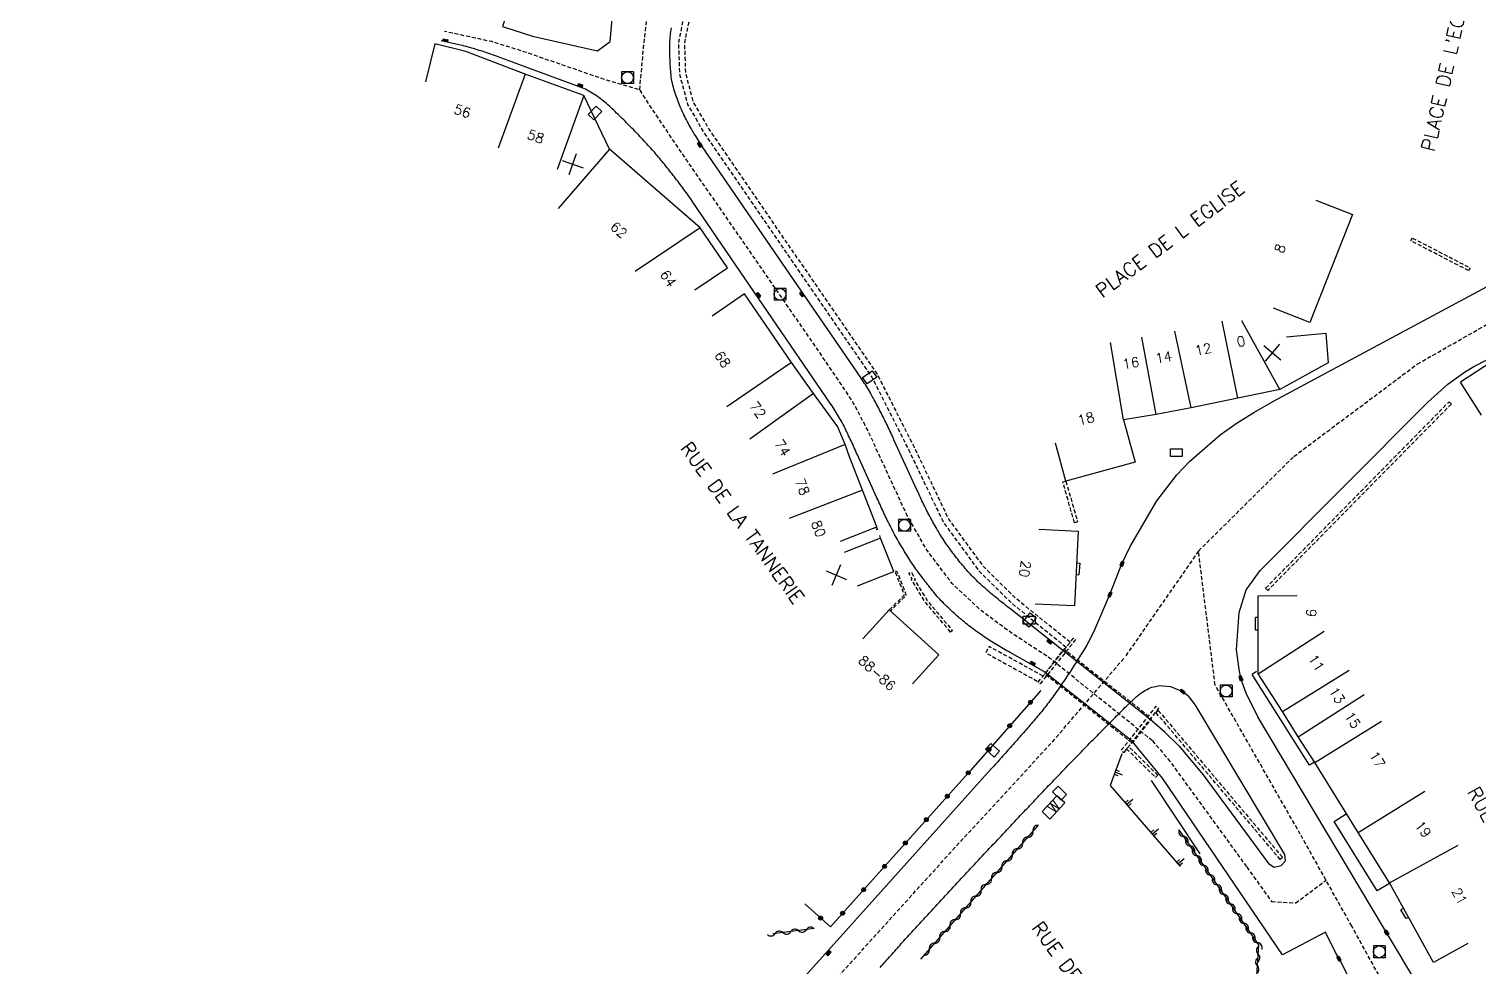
# Model space of a CAD drawing. Header units: millimetres. Extents: x 113000 to 114001, y 121999 to 123000.
# Drawn here: x 113721.6 to 113906.2, y 122570.5 to 122689.9 of the extents above; entities that cross this region are included whole.
import ezdxf
from ezdxf.enums import TextEntityAlignment as Align

# ---------------------------------------------------------------- set-up
doc = ezdxf.new("R2010")
doc.units = ezdxf.units.MM
doc.linetypes.add('DASHED', pattern=[0.75, 0.5, -0.25])
doc.layers.get('0').update_dxf_attribs({"linetype": 'CONTINUOUS'})
for name, color, linetype in [('W0001', 6, 'DASHED'), ('W0008', 7, 'CONTINUOUS'), ('W0100', 7, 'CONTINUOUS'), ('W0105', 7, 'CONTINUOUS'), ('W0112', 1, 'DASHED'), ('W0122', 7, 'DASHED'), ('W0211', 2, 'CONTINUOUS'), ('W0302', 3, 'CONTINUOUS'), ('W0310', 3, 'CONTINUOUS'), ('W0322', 7, 'CONTINUOUS'), ('W0400', 7, 'CONTINUOUS'), ('W0420', 7, 'CONTINUOUS'), ('W0984', 7, 'CONTINUOUS'), ('W0989', 7, 'CONTINUOUS'), ('W0991', 7, 'CONTINUOUS'), ('W1102', 7, 'CONTINUOUS'), ('W1471', 7, 'CONTINUOUS')]:
    doc.layers.add(name, color=color, linetype=linetype)
doc.styles.get("Standard").update_dxf_attribs({"font": 'romans.shx', "width": 0.85})

# ---------------------------------------------------------------- blocks, each defined once
blk = doc.blocks.new('t310o')
at = {"color": 0, "linetype": 'Continuous'}
for centre, start, end in [((-0.5, 0.38), 216.8699, 323.1304), ((0.5, -0.37), 36.8699, 143.1303)]:
    blk.add_arc(centre, 0.625, start, end, dxfattribs=at)
blk = doc.blocks.new('t211o')
at = {"color": 0, "linetype": 'Continuous'}
for p, q in [((-0.29, 0.5), (-0.29, 0)), ((0, 1), (0, 0)), ((0.29, 0.5), (0.29, 0))]:
    blk.add_line(p, q, dxfattribs=at)
blk = doc.blocks.new('T400')
for p, q in [((-0.15, 0.3), (0.15, 0.3)), ((-0.15, -0.25), (-0.15, 0.3)), ((-0.15, 0.15), (0.15, 0.15)), ((-0.15, 0), (0.15, 0)), ((0.15, 0.3), (0.15, -0.25)), ((-0.15, -0.15), (0.15, -0.15)), ((-0.15, -0.25), (-0.15, -0.3)), ((-0.15, -0.3), (0.15, -0.3)), ((0.15, -0.3), (0.15, -0.25))]:
    blk.add_line(p, q)
blk = doc.blocks.new('T420')
for p, q in [((0.75, 0.75), (-0.75, 0.75)), ((-0.75, 0.75), (-0.75, -0.75)), ((0.75, 0.75), (0.75, -0.75)), ((0.75, -0.75), (-0.75, -0.75))]:
    blk.add_line(p, q)
blk.add_ellipse((0, 0), major_axis=(-0.53, 0.53), ratio=1, start_param=3.926991, end_param=10.210176)
blk = doc.blocks.new('T1471')
at = {"color": 0, "linetype": 'Continuous', "flags": 128}
blk.add_lwpolyline([(-0.75, -0.5), (-0.75, 0.5), (0.75, 0.5), (0.75, -0.5), (-0.75, -0.5)], dxfattribs=at)
blk = doc.blocks.new('t991o')
at = {"color": 0, "linetype": 'Continuous'}
for p, q in [((-1, 1), (1, -1)), ((-1, -1), (1, 1))]:
    blk.add_line(p, q, dxfattribs=at)
blk = doc.blocks.new('t322o')
at = {"color": 0, "linetype": 'Continuous'}
for radius in [0.25, 0.15]:
    blk.add_circle((0, 0), radius, dxfattribs=at)

msp = doc.modelspace()

# ---------------------------------------------------------------- linework, layer by layer
at = {"layer": 'W0001', "flags": 128}
for points in [[(113799.4, 122682.18), (113799.88, 122687.51), (113800.53, 122693.19), (113801.8, 122697.95), (113802.5, 122700.55), (113806.94, 122702.16), (113810.56, 122702.92), (113814.29, 122704.02), (113818.5, 122704.98), (113823.61, 122705.89), (113829.8, 122706.83), (113836.3, 122707.67), (113843.67, 122708.52), (113850.24, 122709.21), (113859.32, 122709.99), (113864.35, 122710.32), (113868.93, 122710.63), (113873.07, 122711.18), (113877.96, 122712.78), (113907.03, 122724.6), (113914.16, 122730)], [(113864.7, 122599.24), (113851.61, 122609.78), (113846.66, 122613.03), (113842.9, 122615.82), (113839.19, 122619.29), (113836.02, 122623.47), (113833.5, 122627.85), (113828.52, 122638.64), (113826.56, 122642.39), (113824.44, 122645.59), (113820.5, 122651.35), (113804.11, 122675.07), (113800.6, 122680.3), (113799.4, 122682.18), (113795.81, 122683.2), (113793.77, 122683.88), (113784.64, 122687.03), (113780.55, 122688.31), (113774.52, 122689.62)], [(113532.13, 122370.76), (113538.41, 122373.72), (113589.91, 122398.75), (113646.8, 122426.25), (113692.38, 122448.31), (113701.03, 122452.68), (113708.96, 122456.5), (113715.18, 122460.62), (113723.17, 122466.22), (113736.64, 122477.1), (113752.21, 122491.25), (113771.98, 122511.32), (113790.3, 122531.15), (113808.49, 122551.24), (113823.67, 122568.08), (113839.62, 122585.71), (113846.73, 122593.41), (113852.05, 122599.19), (113861.18, 122609.88)]]:
    msp.add_lwpolyline(points, dxfattribs=at)
at = {"layer": 'W0001'}
for points in [[(113935.41, 122489.38), (113931.91, 122496.54), (113926.67, 122505.57), (113921.09, 122513.59), (113917, 122518.15), (113910.27, 122530.69), (113909.33, 122538.63), (113904.07, 122550.37), (113890.11, 122575.6), (113883.55, 122587.34), (113872.7, 122606.33), (113870.58, 122623.41), (113882.73, 122635.47), (113898.45, 122647.23), (113910.53, 122654.11)], [(113870.58, 122623.41), (113861.18, 122609.88)], [(113864.7, 122599.24), (113866.69, 122596.95), (113876.72, 122583.16), (113879.89, 122578.76), (113882.96, 122578.57), (113886.83, 122581.47)]]:
    msp.add_lwpolyline(points, dxfattribs=at)
at = {"layer": 'W0008', "flags": 128}
for points in [[(113866.3, 122600.35), (113864.38, 122602.01), (113852.86, 122611.06), (113846.5, 122616.13), (113846.3, 122616.28), (113846.09, 122616.44), (113845.89, 122616.59), (113845.69, 122616.75), (113845.49, 122616.91), (113845.29, 122617.07), (113845.09, 122617.23), (113844.89, 122617.39), (113844.69, 122617.56), (113844.49, 122617.72), (113844.3, 122617.89), (113844.1, 122618.05), (113843.91, 122618.21), (113843.72, 122618.38), (113843.53, 122618.54), (113843.35, 122618.71), (113843.16, 122618.87), (113842.97, 122619.04), (113842.79, 122619.21), (113842.61, 122619.38), (113842.43, 122619.55), (113842.25, 122619.73), (113842.07, 122619.9), (113841.89, 122620.08), (113841.72, 122620.26), (113841.55, 122620.45), (113841.38, 122620.63), (113841.21, 122620.82), (113841.04, 122621.01), (113840.87, 122621.19), (113840.71, 122621.39), (113840.54, 122621.58), (113840.38, 122621.77), (113840.22, 122621.96), (113840.06, 122622.16), (113839.91, 122622.36), (113839.75, 122622.56), (113839.59, 122622.76), (113839.44, 122622.96), (113839.29, 122623.16), (113839.14, 122623.36), (113838.99, 122623.56), (113838.84, 122623.77), (113838.7, 122623.98), (113838.55, 122624.18), (113838.41, 122624.39), (113838.27, 122624.6), (113838.13, 122624.81), (113837.99, 122625.02), (113837.86, 122625.23), (113837.73, 122625.45), (113837.59, 122625.66), (113837.46, 122625.88), (113837.33, 122626.09), (113837.21, 122626.31), (113837.08, 122626.52), (113836.96, 122626.74), (113836.83, 122626.96), (113836.71, 122627.18), (113836.59, 122627.4), (113836.47, 122627.62), (113836.35, 122627.84), (113836.23, 122628.06), (113836.11, 122628.28), (113836, 122628.49), (113835.89, 122628.71), (113835.78, 122628.93), (113835.67, 122629.15), (113835.56, 122629.37), (113835.46, 122629.59), (113835.35, 122629.81), (113835.25, 122630.03), (113835.15, 122630.25), (113835.05, 122630.47), (113834.95, 122630.69), (113834.85, 122630.92), (113834.76, 122631.14), (113831.78, 122637.6), (113831.68, 122637.82), (113831.58, 122638.05), (113831.47, 122638.27), (113831.37, 122638.5), (113831.26, 122638.72), (113831.16, 122638.94), (113831.05, 122639.17), (113830.94, 122639.39), (113830.84, 122639.61), (113830.73, 122639.83), (113830.62, 122640.06), (113830.51, 122640.28), (113830.4, 122640.5), (113830.29, 122640.72), (113830.18, 122640.94), (113830.06, 122641.16), (113829.95, 122641.38), (113829.84, 122641.6), (113829.72, 122641.82), (113829.61, 122642.04), (113829.5, 122642.26), (113829.38, 122642.47), (113829.26, 122642.69), (113829.14, 122642.91), (113829.02, 122643.12), (113828.9, 122643.34), (113828.78, 122643.55), (113828.66, 122643.77), (113828.53, 122643.98), (113828.4, 122644.19), (113828.27, 122644.4), (113828.14, 122644.61), (113828, 122644.82), (113827.87, 122645.03), (113827.73, 122645.24), (113827.6, 122645.45), (113827.46, 122645.65), (113827.31, 122645.86), (113827.17, 122646.06), (113820.49, 122655.84), (113808.1, 122673.86), (113807.96, 122674.06), (113807.82, 122674.27), (113807.68, 122674.47), (113807.54, 122674.68), (113807.4, 122674.89), (113807.27, 122675.1), (113807.13, 122675.31), (113807, 122675.52), (113806.87, 122675.73), (113806.74, 122675.94), (113806.61, 122676.15), (113806.48, 122676.37), (113806.35, 122676.58), (113806.22, 122676.8), (113806.09, 122677.01), (113805.96, 122677.23), (113805.84, 122677.45), (113805.71, 122677.67), (113805.59, 122677.88), (113805.47, 122678.1), (113805.35, 122678.33), (113805.24, 122678.55), (113805.13, 122678.77), (113805.02, 122679), (113804.91, 122679.22), (113804.81, 122679.45), (113804.71, 122679.67), (113804.61, 122679.9), (113804.51, 122680.12), (113804.42, 122680.35), (113804.33, 122680.58), (113804.24, 122680.81), (113804.15, 122681.05), (113804.07, 122681.28), (113803.99, 122681.51), (113803.9, 122681.76), (113803.83, 122682.01), (113803.75, 122682.26), (113803.68, 122682.51), (113803.62, 122682.77), (113803.56, 122683.02), (113803.5, 122683.28), (113803.45, 122683.54), (113803.41, 122683.8), (113803.38, 122684.06), (113803.36, 122684.32), (113803.34, 122684.58), (113803.32, 122684.84), (113803.3, 122685.1), (113803.29, 122685.36), (113803.28, 122685.62), (113803.27, 122685.87), (113803.26, 122686.12), (113803.24, 122686.37), (113803.23, 122686.62), (113803.22, 122686.86), (113803.22, 122687.11), (113803.21, 122687.36), (113803.21, 122687.61), (113803.21, 122687.86), (113803.22, 122688.11), (113803.24, 122688.35), (113803.26, 122688.6), (113803.28, 122688.85), (113803.3, 122689.09), (113803.33, 122689.33), (113803.36, 122689.57), (113803.39, 122689.81), (113803.43, 122690.05)], [(113863.04, 122598.08), (113862.19, 122599.16), (113850.88, 122608.08), (113846.6, 122610.48), (113846.38, 122610.6), (113846.16, 122610.71), (113845.95, 122610.83), (113845.73, 122610.96), (113845.51, 122611.08), (113845.3, 122611.2), (113845.08, 122611.33), (113844.87, 122611.46), (113844.66, 122611.59), (113844.46, 122611.71), (113844.26, 122611.84), (113844.06, 122611.97), (113843.86, 122612.1), (113843.66, 122612.23), (113843.47, 122612.36), (113843.27, 122612.5), (113843.07, 122612.63), (113842.88, 122612.76), (113842.69, 122612.89), (113842.49, 122613.02), (113842.3, 122613.15), (113842.12, 122613.29), (113841.92, 122613.44), (113841.73, 122613.59), (113841.53, 122613.74), (113841.34, 122613.89), (113841.14, 122614.05), (113840.95, 122614.2), (113840.76, 122614.36), (113840.57, 122614.52), (113840.38, 122614.68), (113840.19, 122614.83), (113840, 122615), (113839.81, 122615.16), (113839.63, 122615.32), (113839.44, 122615.49), (113839.26, 122615.65), (113839.07, 122615.82), (113838.89, 122615.99), (113838.71, 122616.16), (113838.52, 122616.34), (113838.34, 122616.52), (113838.16, 122616.7), (113837.99, 122616.89), (113837.81, 122617.07), (113837.64, 122617.26), (113837.47, 122617.45), (113837.3, 122617.64), (113837.13, 122617.83), (113836.97, 122618.02), (113836.81, 122618.2), (113836.66, 122618.39), (113836.51, 122618.58), (113836.35, 122618.77), (113836.21, 122618.96), (113836.06, 122619.16), (113835.91, 122619.35), (113835.76, 122619.54), (113835.61, 122619.74), (113835.47, 122619.93), (113835.32, 122620.12), (113835.17, 122620.32), (113835.02, 122620.52), (113834.88, 122620.72), (113834.73, 122620.92), (113834.58, 122621.12), (113834.44, 122621.32), (113834.3, 122621.52), (113834.16, 122621.73), (113834.02, 122621.93), (113833.89, 122622.14), (113833.75, 122622.34), (113833.62, 122622.55), (113833.49, 122622.75), (113833.36, 122622.96), (113833.23, 122623.17), (113833.1, 122623.38), (113832.98, 122623.59), (113832.85, 122623.8), (113832.73, 122624.01), (113832.6, 122624.22), (113832.48, 122624.43), (113832.36, 122624.64), (113832.23, 122624.86), (113832.11, 122625.09), (113831.99, 122625.31), (113831.86, 122625.53), (113831.74, 122625.76), (113831.63, 122625.98), (113831.51, 122626.21), (113831.39, 122626.44), (113831.28, 122626.66), (113831.16, 122626.89), (113831.05, 122627.12), (113830.93, 122627.35), (113830.82, 122627.58), (113830.72, 122627.79), (113830.61, 122628.01), (113830.51, 122628.22), (113830.41, 122628.44), (113830.31, 122628.66), (113830.2, 122628.88), (113830.11, 122629.1), (113830.01, 122629.32), (113829.91, 122629.54), (113829.81, 122629.76), (113829.72, 122629.98), (113829.62, 122630.2), (113827.13, 122635.67), (113827.03, 122635.89), (113826.93, 122636.11), (113826.83, 122636.34), (113826.73, 122636.56), (113826.63, 122636.78), (113826.53, 122637.01), (113826.43, 122637.23), (113826.32, 122637.45), (113826.22, 122637.67), (113826.11, 122637.89), (113826.01, 122638.11), (113825.9, 122638.35), (113825.78, 122638.59), (113825.67, 122638.83), (113825.55, 122639.07), (113825.44, 122639.3), (113825.32, 122639.54), (113825.19, 122639.77), (113825.07, 122639.99), (113824.94, 122640.21), (113824.82, 122640.42), (113824.69, 122640.64), (113824.56, 122640.85), (113824.43, 122641.07), (113824.3, 122641.28), (113824.17, 122641.49), (113824.03, 122641.7), (113823.89, 122641.91), (113823.75, 122642.11), (113812.84, 122658.1), (113806.18, 122667.85), (113806.04, 122668.06), (113805.9, 122668.27), (113805.76, 122668.47), (113805.61, 122668.67), (113805.47, 122668.88), (113805.32, 122669.08), (113805.18, 122669.28), (113805.03, 122669.48), (113804.88, 122669.68), (113804.73, 122669.88), (113804.58, 122670.08), (113804.43, 122670.28), (113804.28, 122670.48), (113804.13, 122670.68), (113803.97, 122670.87), (113803.82, 122671.07), (113803.67, 122671.27), (113803.51, 122671.46), (113803.36, 122671.66), (113803.2, 122671.86), (113803.05, 122672.05), (113802.89, 122672.25), (113802.74, 122672.44), (113802.58, 122672.64), (113802.42, 122672.83), (113802.26, 122673.02), (113802.1, 122673.21), (113801.94, 122673.41), (113801.78, 122673.6), (113801.62, 122673.79), (113801.46, 122673.98), (113801.3, 122674.17), (113801.13, 122674.35), (113800.97, 122674.54), (113800.8, 122674.73), (113800.64, 122674.92), (113800.47, 122675.1), (113800.3, 122675.29), (113800.13, 122675.47), (113799.96, 122675.65), (113799.8, 122675.84), (113799.62, 122676.02), (113799.45, 122676.2), (113799.28, 122676.38), (113799.11, 122676.56), (113798.94, 122676.74), (113798.76, 122676.92), (113798.59, 122677.1), (113798.41, 122677.28), (113798.24, 122677.45), (113798.06, 122677.63), (113797.88, 122677.81), (113797.71, 122677.98), (113797.53, 122678.16), (113797.35, 122678.34), (113797.17, 122678.51), (113796.99, 122678.69), (113796.81, 122678.87), (113796.63, 122679.05), (113796.45, 122679.22), (113796.27, 122679.4), (113796.09, 122679.57), (113795.9, 122679.74), (113795.72, 122679.92), (113795.53, 122680.09), (113795.35, 122680.25), (113795.16, 122680.42), (113794.96, 122680.58), (113794.77, 122680.74), (113794.57, 122680.9), (113794.37, 122681.05), (113794.17, 122681.2), (113793.97, 122681.35), (113793.77, 122681.49), (113793.56, 122681.62), (113793.35, 122681.75), (113793.14, 122681.88), (113792.93, 122682.01), (113792.71, 122682.13), (113792.49, 122682.24), (113792.27, 122682.36), (113783.19, 122685.7), (113782.96, 122685.78), (113782.73, 122685.87), (113782.5, 122685.96), (113782.28, 122686.04), (113782.05, 122686.13), (113781.82, 122686.21), (113781.59, 122686.29), (113781.36, 122686.38), (113781.13, 122686.46), (113780.89, 122686.54), (113780.65, 122686.63), (113780.41, 122686.71), (113780.16, 122686.8), (113779.92, 122686.88), (113779.68, 122686.96), (113779.43, 122687.05), (113779.19, 122687.13), (113778.94, 122687.2), (113778.7, 122687.28), (113778.46, 122687.35), (113778.23, 122687.42), (113777.99, 122687.49), (113777.76, 122687.55), (113777.52, 122687.62), (113777.28, 122687.68), (113777.04, 122687.74), (113776.81, 122687.8), (113776.57, 122687.86), (113776.33, 122687.92), (113774.1, 122688.42)], [(113857.36, 122613.43), (113856.57, 122611.86), (113856.46, 122611.64), (113856.34, 122611.43), (113856.21, 122611.22), (113856.08, 122611.01), (113855.96, 122610.79), (113855.83, 122610.58), (113855.69, 122610.36), (113855.56, 122610.15), (113855.43, 122609.93), (113855.29, 122609.72), (113855.16, 122609.5), (113855.02, 122609.29), (113854.89, 122609.08), (113854.75, 122608.86), (113854.61, 122608.65), (113854.47, 122608.44), (113854.34, 122608.23), (113854.21, 122608.03), (113854.07, 122607.82), (113853.94, 122607.62), (113853.81, 122607.41), (113853.67, 122607.21), (113853.54, 122607), (113853.4, 122606.8), (113853.26, 122606.6), (113853.13, 122606.39), (113852.99, 122606.19), (113852.85, 122605.99), (113852.71, 122605.79), (113852.56, 122605.58), (113852.41, 122605.37), (113852.27, 122605.16), (113852.12, 122604.96), (113851.97, 122604.75), (113851.82, 122604.54), (113851.66, 122604.34), (113851.51, 122604.13), (113851.36, 122603.93), (113851.2, 122603.73), (113851.04, 122603.53), (113850.88, 122603.33), (113850.73, 122603.13), (113850.57, 122602.94), (113850.41, 122602.74), (113850.25, 122602.55), (113850.09, 122602.36), (113849.93, 122602.17), (113849.77, 122601.97), (113849.6, 122601.78), (113849.44, 122601.59), (113849.28, 122601.4), (113849.11, 122601.21), (113848.95, 122601.03), (113848.78, 122600.84), (113848.62, 122600.65), (113848.45, 122600.46), (113848.29, 122600.27), (113848.12, 122600.08), (113847.95, 122599.9), (113847.79, 122599.71), (113847.62, 122599.52), (113847.46, 122599.33), (113847.29, 122599.15), (113847.13, 122598.96), (113846.96, 122598.77), (113846.8, 122598.59), (113846.64, 122598.4), (113846.48, 122598.22), (113846.31, 122598.04), (113846.15, 122597.85), (113845.99, 122597.67), (113845.82, 122597.48), (113845.66, 122597.3), (113845.49, 122597.12), (113845.33, 122596.94), (113845.17, 122596.75), (113845, 122596.57), (113844.84, 122596.39), (113844.67, 122596.21), (113844.51, 122596.02), (113844.34, 122595.84), (113844.17, 122595.66), (113824.15, 122573.37), (113797.9, 122544.16)], [(113830.01, 122570.37), (113830.18, 122570.56), (113830.35, 122570.75), (113830.52, 122570.94), (113830.69, 122571.13), (113830.86, 122571.32), (113831.03, 122571.51), (113831.2, 122571.7), (113831.37, 122571.89), (113831.54, 122572.07), (113831.71, 122572.26), (113831.88, 122572.45), (113832.05, 122572.64), (113832.22, 122572.83), (113832.39, 122573.02), (113832.56, 122573.2), (113832.72, 122573.39), (113832.89, 122573.57), (113833.06, 122573.76), (113833.23, 122573.94), (113833.4, 122574.13), (113833.56, 122574.31), (113833.73, 122574.5), (113833.9, 122574.68), (113834.07, 122574.87), (113834.24, 122575.05), (113834.4, 122575.23), (113834.57, 122575.42), (113834.74, 122575.6), (113834.91, 122575.79), (113835.08, 122575.97), (113835.25, 122576.16), (113835.41, 122576.34), (113835.58, 122576.53), (113835.75, 122576.71), (113835.92, 122576.89), (113836.09, 122577.08), (113836.26, 122577.26), (113836.43, 122577.45), (113836.6, 122577.63), (113836.77, 122577.81), (113836.93, 122578), (113837.1, 122578.18), (113837.27, 122578.37), (113837.44, 122578.55), (113837.61, 122578.73), (113837.78, 122578.92), (113837.95, 122579.1), (113838.12, 122579.28), (113838.29, 122579.47), (113838.46, 122579.65), (113838.63, 122579.83), (113838.8, 122580.02), (113838.97, 122580.2), (113839.14, 122580.38), (113839.31, 122580.57), (113839.48, 122580.75), (113839.65, 122580.93), (113839.82, 122581.12), (113840, 122581.3), (113840.17, 122581.48), (113840.34, 122581.67), (113840.51, 122581.85), (113840.68, 122582.03), (113840.85, 122582.22), (113841.02, 122582.4), (113841.19, 122582.58), (113841.36, 122582.76), (113841.53, 122582.95), (113841.7, 122583.13), (113841.88, 122583.31), (113842.05, 122583.49), (113842.22, 122583.68), (113842.39, 122583.86), (113842.56, 122584.04), (113842.73, 122584.22), (113842.9, 122584.41), (113843.07, 122584.59), (113843.24, 122584.77), (113843.42, 122584.95), (113843.59, 122585.14), (113843.76, 122585.32), (113843.93, 122585.5), (113844.1, 122585.68), (113844.27, 122585.87), (113844.44, 122586.05), (113844.62, 122586.23), (113844.79, 122586.41), (113844.96, 122586.6), (113845.13, 122586.78), (113845.3, 122586.96), (113845.47, 122587.14), (113845.65, 122587.33), (113845.82, 122587.51), (113845.99, 122587.69), (113846.16, 122587.87), (113846.33, 122588.06), (113846.5, 122588.24), (113846.67, 122588.42), (113846.85, 122588.6), (113847.02, 122588.79), (113847.19, 122588.97), (113847.36, 122589.15), (113847.53, 122589.33), (113847.7, 122589.52), (113847.88, 122589.7), (113848.05, 122589.88), (113848.22, 122590.06), (113848.39, 122590.24), (113848.56, 122590.43), (113848.74, 122590.61), (113848.91, 122590.79), (113849.08, 122590.97), (113849.25, 122591.16), (113849.42, 122591.34), (113849.6, 122591.52), (113849.77, 122591.7), (113849.94, 122591.88), (113850.11, 122592.06), (113850.29, 122592.25), (113850.46, 122592.43), (113850.63, 122592.61), (113850.8, 122592.79), (113850.98, 122592.97), (113851.15, 122593.15), (113851.32, 122593.34), (113851.49, 122593.52), (113851.67, 122593.7), (113851.84, 122593.88), (113852.01, 122594.06), (113852.19, 122594.24), (113852.36, 122594.42), (113852.53, 122594.6), (113852.7, 122594.78), (113852.88, 122594.96), (113853.05, 122595.13), (113853.22, 122595.31), (113853.39, 122595.49), (113853.56, 122595.67), (113853.73, 122595.85), (113853.91, 122596.03), (113854.08, 122596.2), (113854.25, 122596.38), (113854.42, 122596.56), (113854.59, 122596.74), (113854.77, 122596.92), (113854.94, 122597.09), (113855.11, 122597.27), (113855.28, 122597.45), (113855.46, 122597.63), (113855.63, 122597.8), (113855.8, 122597.98), (113855.97, 122598.16), (113856.15, 122598.34), (113856.32, 122598.51), (113856.49, 122598.69), (113856.67, 122598.87), (113856.84, 122599.04), (113857.01, 122599.22), (113857.19, 122599.4), (113857.36, 122599.58), (113857.53, 122599.75), (113857.71, 122599.93), (113857.88, 122600.11), (113858.05, 122600.28), (113858.23, 122600.46), (113858.4, 122600.63), (113858.58, 122600.81), (113858.75, 122600.99), (113858.92, 122601.16), (113859.1, 122601.34), (113859.27, 122601.51), (113859.45, 122601.69), (113859.62, 122601.87), (113859.8, 122602.04), (113859.97, 122602.22), (113860.15, 122602.4), (113860.33, 122602.58), (113860.5, 122602.75), (113860.68, 122602.93), (113860.86, 122603.11), (113861.03, 122603.28), (113861.21, 122603.46), (113861.39, 122603.63), (113861.57, 122603.81), (113861.75, 122603.98), (113861.93, 122604.16), (113862.11, 122604.33), (113862.29, 122604.5), (113862.48, 122604.68), (113862.66, 122604.85), (113862.85, 122605.02), (113863.05, 122605.18), (113863.24, 122605.32), (113863.43, 122605.45), (113863.63, 122605.57), (113863.83, 122605.68), (113864.02, 122605.79), (113864.22, 122605.88), (113864.42, 122605.97), (113864.63, 122606.05), (113864.9, 122606.13), (113865.49, 122606.22)]]:
    msp.add_lwpolyline(points, dxfattribs=at)
at = {"layer": 'W0008'}
for points in [[(113857.36, 122613.43), (113859.3, 122617.86), (113860.83, 122621.78), (113861.86, 122624), (113865.28, 122629.79), (113867.8, 122633.13), (113869.45, 122634.84), (113873.35, 122638.23), (113875.5, 122639.75), (113877.62, 122641.07), (113880.12, 122642.5), (113908.54, 122657.76)], [(113910.61, 122547.91), (113894.55, 122574.79), (113894.15, 122575.43), (113878.14, 122602.27), (113876.67, 122605.32), (113875.97, 122607.18), (113875.74, 122608.34), (113875.43, 122610.82), (113875.74, 122615.6), (113876.65, 122618.45), (113876.89, 122618.82), (113878.44, 122620.93), (113899.79, 122642.36), (113902.34, 122644.68), (113904.45, 122646.18), (113905.65, 122646.91), (113912.52, 122650.46)], [(113866.3, 122600.35), (113868.12, 122598.53), (113871.17, 122594.9), (113879.5, 122583.58), (113880.22, 122583.13), (113881.13, 122583.33), (113881.65, 122583.96), (113881.59, 122584.76), (113870.21, 122603.79), (113869.4, 122604.85), (113868.57, 122605.49), (113867.06, 122606.11), (113865.49, 122606.22)], [(113872.28, 122477.73), (113874.83, 122478.03), (113876.73, 122478.8), (113877.97, 122479.99), (113879.18, 122481.86), (113879.88, 122483.16), (113889.13, 122499.06), (113893.26, 122505.66), (113894.52, 122507.72), (113901.57, 122518.81), (113902.37, 122520.32), (113904.07, 122524.75), (113904.81, 122528.1), (113905.09, 122532.04), (113904.91, 122535.26), (113904.51, 122537.46), (113903.21, 122541.79), (113902.18, 122544.44), (113888.48, 122571.48), (113888.09, 122572.18), (113886.76, 122574.84), (113881.29, 122571.98), (113865.98, 122594.49), (113863.04, 122598.08)]]:
    msp.add_lwpolyline(points, dxfattribs=at)
at = {"layer": 'W0100'}
for p, q in [((113885.53, 122668.11), (113890.18, 122666.28)), ((113908.14, 122647.65), (113903.94, 122644.94)), ((113906.65, 122640.74), (113903.94, 122644.94))]:
    msp.add_line(p, q, dxfattribs=at)
at = {"layer": 'W0100', "flags": 128}
for points in [[(113783.46, 122694.99), (113781.93, 122690.23), (113785.73, 122689.01), (113794.01, 122687.15), (113795.64, 122688.34), (113796.43, 122697.46), (113796.57, 122700.43), (113796.2, 122704.2), (113793.93, 122709.6), (113791.63, 122714.85), (113787.05, 122712.85)], [(113806.42, 122656.68), (113810.57, 122659.48), (113807.11, 122664.61), (113795.54, 122674.63), (113792.27, 122681.44), (113784.79, 122684.16), (113777.23, 122687.05), (113773.3, 122688.03), (113772.09, 122683.18)], [(113824.96, 122624.65), (113829.61, 122626.48), (113827.76, 122631.17), (113826.12, 122635.42), (113825.56, 122636.97), (113824.68, 122639.12), (113824.63, 122639.22), (113821.55, 122643.49), (113818.73, 122647.43), (113812.73, 122656.17), (113808.61, 122653.34)], [(113827.14, 122618.96), (113831.78, 122620.82), (113830.08, 122625.07), (113825.44, 122623.21)], [(113827.82, 122612.22), (113831.18, 122615.91), (113837.49, 122610.18), (113834.13, 122606.48)]]:
    msp.add_lwpolyline(points, dxfattribs=at)
at = {"layer": 'W0100'}
for points in [[(113890.18, 122666.28), (113884.77, 122652.51), (113880.12, 122654.34)], [(113881.81, 122650.72), (113886.79, 122651.15), (113887.12, 122647.41), (113880.96, 122644), (113875.59, 122642.9), (113869.64, 122641.64), (113865.2, 122640.82), (113861.03, 122640.12), (113862.5, 122634.72), (113853.68, 122632.32), (113852.37, 122637.15)], [(113850.25, 122626.2), (113855.24, 122625.96), (113854.78, 122616.41), (113849.79, 122616.65)], [(113904.89, 122573.41), (113900.51, 122570.99), (113894.92, 122581.12), (113890.91, 122587.54), (113885.39, 122596.45), (113883.27, 122599.74), (113881.28, 122602.98), (113878.18, 122607.76), (113878.16, 122617.72), (113883.16, 122617.73)]]:
    msp.add_lwpolyline(points, dxfattribs=at)
at = {"layer": 'W0100', "flags": 128}
msp.add_lwpolyline([(113850.67, 122590.22), (113851.64, 122589.27), (113853.54, 122591.32), (113852.55, 122592.24)], close=True, dxfattribs=at)
at = {"layer": 'W0105'}
for p, q in [((113855.05, 122621.9), (113855.48, 122621.88)), ((113855.48, 122621.88), (113855.35, 122620.4)), ((113854.98, 122620.42), (113855.35, 122620.4)), ((113877.83, 122613.35), (113877.84, 122614.95)), ((113878.17, 122614.95), (113877.84, 122614.95)), ((113878.17, 122613.35), (113877.83, 122613.35)), ((113877.99, 122608.05), (113877.42, 122607.68)), ((113884.74, 122596.13), (113877.42, 122607.68)), ((113885.35, 122596.51), (113884.74, 122596.13)), ((113896.71, 122577.88), (113896.37, 122577.69)), ((113897.05, 122576.58), (113896.37, 122577.69)), ((113897.34, 122576.74), (113897.05, 122576.58))]:
    msp.add_line(p, q, dxfattribs=at)
msp.add_lwpolyline([(113894.91, 122581.06), (113893.36, 122580.12), (113887.87, 122588.97), (113889.4, 122589.91)], dxfattribs=at)
at = {"layer": 'W0112'}
for p, q in [((113897.65, 122662.93), (113897.84, 122663.29)), ((113904.99, 122659.14), (113897.65, 122662.93)), ((113879.13, 122618.68), (113902.5, 122642.42)), ((113902.5, 122642.42), (113902.79, 122642.14)), ((113853.67, 122632.33), (113855.18, 122627.13)), ((113855.18, 122627.13), (113854.79, 122627.02)), ((113865.16, 122602.84), (113865.46, 122603.1)), ((113881, 122584.11), (113865.16, 122602.84)), ((113861.69, 122598.51), (113861.41, 122598.23)), ((113865.4, 122594.84), (113861.69, 122598.51))]:
    msp.add_line(p, q, dxfattribs=at)
at = {"layer": 'W0112', "flags": 128}
for points in [[(113854.23, 122611.79), (113847.38, 122617.31), (113843.22, 122621.4), (113838.76, 122627.49), (113834.39, 122636.62), (113829.66, 122645.97), (113827.48, 122649.15), (113818.31, 122662.46), (113808.25, 122677.14), (113806.24, 122680.6), (113805.26, 122684.29), (113805.13, 122688.11), (113805.63, 122690.67), (113805.64, 122690.72), (113806.57, 122692.97), (113807.85, 122694.92), (113809.61, 122696.73), (113811.97, 122697.97), (113815.17, 122698.84), (113822.16, 122700.07), (113822.36, 122699.07), (113823.15, 122699.23), (113822.79, 122700.99), (113815, 122699.62), (113811.68, 122698.71), (113809.12, 122697.38), (113807.23, 122695.43), (113805.86, 122693.34), (113804.85, 122690.91), (113804.84, 122690.78), (113804.33, 122688.18), (113804.46, 122684.17), (113805.5, 122680.3), (113807.57, 122676.71), (113817.65, 122662), (113826.82, 122648.69), (113828.97, 122645.56), (113833.67, 122636.26), (113838.07, 122627.08), (113842.61, 122620.87), (113846.85, 122616.71), (113853.73, 122611.16)], [(113839, 122613.08), (113837.03, 122615.4), (113835.77, 122616.92), (113835.04, 122618.09), (113833.99, 122619.83), (113834.09, 122619.91), (113833.69, 122620.58), (113833.96, 122620.74), (113834.5, 122619.84), (113834.4, 122619.76), (113835.3, 122618.26), (113836.03, 122617.11), (113837.27, 122615.6), (113839.24, 122613.28)], [(113850.16, 122606.7), (113854.66, 122612.32), (113854.92, 122612.12), (113850.42, 122606.5)], [(113861.09, 122597.73), (113865.51, 122603.36), (113865.15, 122603.64), (113860.73, 122598.01)]]:
    msp.add_lwpolyline(points, close=True, dxfattribs=at)
at = {"layer": 'W0112'}
for points in [[(113897.84, 122663.29), (113905.17, 122659.5), (113904.99, 122659.14)], [(113902.79, 122642.14), (113879.41, 122618.4), (113879.13, 122618.68)], [(113854.79, 122627.02), (113853.29, 122632.22), (113853.67, 122632.33)], [(113865.46, 122603.1), (113881.3, 122584.36), (113881, 122584.11)], [(113861.41, 122598.23), (113865.12, 122594.55), (113865.4, 122594.84)]]:
    msp.add_lwpolyline(points, dxfattribs=at)
at = {"layer": 'W0112', "flags": 128}
for points in [[(113829.57, 122626.47), (113829.68, 122626.14), (113829.5, 122626.08), (113829.39, 122626.4)], [(113830.08, 122625.07), (113829.97, 122625.38)], [(113831.19, 122615.92), (113833.09, 122617.8), (113833.07, 122617.93), (113832.96, 122618.21), (113831.93, 122620.84), (113832.12, 122620.91), (113833.15, 122618.28), (113833.27, 122617.98), (113833.3, 122617.72), (113831.33, 122615.78)], [(113850.78, 122607.47), (113843.91, 122611.25), (113843.47, 122610.45), (113850.2, 122606.75)]]:
    msp.add_lwpolyline(points, dxfattribs=at)
at = {"layer": 'W0122', "flags": 128}
msp.add_lwpolyline([(113862.13, 122598.95), (113850.99, 122607.75), (113853.46, 122610.91), (113864.6, 122602.09)], close=True, dxfattribs=at)
at = {"layer": 'W0211'}
msp.add_line((113870.81, 122584.84), (113864.6, 122594.16), dxfattribs=at)
msp.add_lwpolyline([(113860.83, 122597.57), (113859.34, 122593.54), (113868.25, 122583.24)], dxfattribs=at)
at = {"layer": 'W0302'}
for p, q in [((113864.54, 122602.13), (113864.54, 122602.13)), ((113865.16, 122602.84), (113865.16, 122602.84)), ((113861.69, 122598.51), (113861.69, 122598.51)), ((113862.04, 122599), (113862.04, 122599))]:
    msp.add_line(p, q, dxfattribs=at)
at = {"layer": 'W0310', "flags": 128}
for points in [[(113850.15, 122588.47), (113835.18, 122571.42)], [(113821.61, 122575.3), (113816.35, 122574.65)]]:
    msp.add_lwpolyline(points, dxfattribs=at)
at = {"layer": 'W0310'}
msp.add_lwpolyline([(113868.08, 122587.88), (113878.24, 122573.25), (113877.97, 122569.27)], dxfattribs=at)
at = {"layer": 'W0322', "flags": 128}
msp.add_lwpolyline([(113850.5, 122605.65), (113841.52, 122595.45), (113823.69, 122575.53), (113820.43, 122578.46)], dxfattribs=at)
at = {"layer": 'W1102'}
for p, q in [((113869.64, 122641.64), (113867.57, 122651.43)), ((113875.59, 122642.9), (113873.58, 122652.69)), ((113880.96, 122644), (113876.11, 122652.75)), ((113861.03, 122640.12), (113859.38, 122649.98)), ((113865.2, 122640.82), (113863.37, 122650.65)), ((113878.18, 122607.76), (113886.57, 122613.2)), ((113881.28, 122602.98), (113889.79, 122608.23)), ((113883.27, 122599.74), (113891.69, 122605.15)), ((113885.39, 122596.45), (113893.88, 122601.72)), ((113890.91, 122587.54), (113899.4, 122592.83)), ((113894.92, 122581.12), (113903.67, 122585.95))]:
    msp.add_line(p, q, dxfattribs=at)
at = {"layer": 'W1102', "flags": 128}
for points in [[(113784.79, 122684.16), (113781.38, 122674.75)], [(113792.27, 122681.44), (113788.86, 122672.04)], [(113795.54, 122674.63), (113788.99, 122667.07)], [(113807.11, 122664.61), (113798.82, 122659.01)], [(113818.73, 122647.43), (113810.49, 122641.77)], [(113821.55, 122643.49), (113813.41, 122637.68)], [(113825.56, 122636.97), (113816.3, 122633.19)], [(113827.76, 122631.17), (113818.43, 122627.57)]]:
    msp.add_lwpolyline(points, dxfattribs=at)

# ---------------------------------------------------------------- block references
at = {"layer": 'W0211'}
for p, rotation in [((113859.96, 122595.22), 249.6518343149652), ((113861.44, 122591.12), 310.8568270456505), ((113864.71, 122587.33), 310.8568270456505), ((113867.98, 122583.55), 310.8568270456505)]:
    msp.add_blockref('t211o', p, dxfattribs=dict(at, rotation=rotation))
at = {"layer": 'W0310'}
for p, rotation in [((113849.49, 122587.72), 228.694861897575), ((113848.17, 122586.21), 228.694861897575), ((113868.65, 122587.05), 304.806405562877), ((113869.51, 122585.82), 304.806405562877), ((113846.85, 122584.71), 228.694861897575), ((113870.36, 122584.59), 304.806405562877), ((113845.53, 122583.21), 228.694861897575), ((113871.22, 122583.36), 304.806405562877), ((113872.07, 122582.13), 304.806405562877), ((113842.89, 122580.2), 228.694861897575), ((113844.21, 122581.71), 228.694861897575), ((113872.93, 122580.9), 304.806405562877), ((113841.57, 122578.7), 228.694861897575), ((113873.79, 122579.66), 304.806405562877), ((113874.64, 122578.43), 304.806405562877), ((113840.25, 122577.2), 228.694861897575), ((113875.5, 122577.2), 304.806405562877), ((113818.63, 122574.93), 187.063194794478), ((113820.62, 122575.17), 187.063194794478), ((113838.93, 122575.7), 228.694861897575), ((113876.36, 122575.97), 304.806405562877), ((113877.21, 122574.74), 304.806405562877), ((113816.65, 122574.68), 187.063194794478), ((113836.29, 122572.69), 228.694861897575), ((113837.61, 122574.19), 228.694861897575), ((113878.07, 122573.51), 304.806405562877), ((113878.16, 122572.07), 266.0331711417933), ((113878.06, 122570.57), 266.0331711417933)]:
    msp.add_blockref('t310o', p, dxfattribs=dict(at, rotation=rotation))
at = {"layer": 'W0322'}
for p, rotation in [((113849.18, 122604.15), 228.6487921157184), ((113846.54, 122601.15), 228.6487921157184), ((113843.89, 122598.15), 228.6487921157184), ((113841.25, 122595.15), 228.165703182178), ((113838.58, 122592.17), 228.165703182178), ((113835.91, 122589.19), 228.165703182178), ((113833.24, 122586.21), 228.165703182178), ((113830.58, 122583.23), 228.165703182178), ((113827.91, 122580.25), 228.165703182178), ((113825.24, 122577.27), 228.165703182178), ((113822.44, 122576.65), 138.0436177547412)]:
    msp.add_blockref('t322o', p, dxfattribs=dict(at, rotation=rotation))
at = {"layer": 'W0400'}
for p, rotation in [((113774.65, 122688.47), 77.30827563811704), ((113791.83, 122682.74), 69.8138381313407), ((113807.04, 122675.16), 212.6662203551897), ((113814.5, 122656), 34.3238120225233), ((113820.07, 122656.12), 214.5092684344283), ((113860.83, 122621.78), 338.6900776879593), ((113859.3, 122617.86), 336.3979990099388), ((113851.59, 122611.84), 231.4893545852089), ((113849.47, 122609.09), 60.76553778372268), ((113875.97, 122607.18), 200.6503197233458), ((113868.57, 122605.49), 52.53068780677331), ((113894.55, 122574.79), 210.8664777737148), ((113823.45, 122572.18), 318.0474717305206), ((113888.48, 122571.48), 26.87802565123201)]:
    msp.add_blockref('T400', p, dxfattribs=dict(at, rotation=rotation))
at = {"layer": 'W0420'}
for p in [(113797.84, 122683.72), (113817.27, 122656.12), (113833.12, 122626.69), (113874.1, 122605.58), (113893.61, 122572.35)]:
    msp.add_blockref('T420', p, dxfattribs=at)
at = {"layer": 'W0991'}
for p, rotation in [((113790.84, 122672.69), 295.6237072917684), ((113879.98, 122648.68), 274.9484304081269), ((113824.43, 122620.34), 291.818459905473)]:
    msp.add_blockref('t991o', p, dxfattribs=dict(at, rotation=rotation))
at = {"layer": 'W1471'}
for p, rotation in [((113793.71, 122679.22), 47.29822403763535), ((113828.69, 122645.54), 216.1163523065912), ((113849.04, 122614.62), 231.4893545832519), ((113844.34, 122598.03), 318.0687817993362), ((113852.88, 122592.57), 136.2636844236689)]:
    msp.add_blockref('T1471', p, dxfattribs=dict(at, rotation=rotation))
for p in [(113867.76, 122635.95), (113849.01, 122614.61)]:
    msp.add_blockref('T1471', p, dxfattribs=at)

# ---------------------------------------------------------------- texts
at = {"layer": 'W0984'}
msp.add_text('W', height=1.25, rotation=47.0796, dxfattribs=at).set_placement((113852.17, 122590.81), align=Align.MIDDLE)
at = {"layer": 'W0989'}
for s, rotation, p in [("PLACE DE L'EGLISE", 77.2633, (113902.26, 122685.34)), ('PLACE DE L EGLISE', 36.8035, (113866.94, 122663.15)), ('RUE DE LA TANNERIE', 306.0152, (113812.47, 122626.99)), ('RUE DE L EGLISE', 298.9484, (113910.44, 122584.29)), ('RUE DE LA TANNERIE', 306.0152, (113857.22, 122565.89))]:
    msp.add_text(s, height=1.75, rotation=rotation, dxfattribs=at).set_placement(p, align=Align.MIDDLE)
at = {"layer": 'W0991'}
for s, rotation, p in [('56', 341.3724, (113776.81, 122679.46)), ('58', 340.0727, (113786.15, 122676.22)), ('62', 319.0919, (113796.74, 122664.33)), ('8', 68.5309, (113880.96, 122661.96)), ('64', 303.999, (113803.04, 122658.13)), ('12', 11.9211, (113871.17, 122649.12)), ('0', 11.6174, (113875.99, 122650.13)), ('68', 304.4664, (113809.96, 122647.84)), ('16', 9.5108, (113861.96, 122647.37)), ('14', 10.5525, (113866.14, 122648.11)), ('72', 305.5318, (113814.44, 122641.39)), ('18', 15.2023, (113856.25, 122640.27)), ('74', 301.5989, (113817.59, 122636.57)), ('78', 290.8068, (113820.12, 122631.58)), ('80', 291.4959, (113822.17, 122626.26)), ('20', 261.841, (113848.48, 122621.13)), ('9', 263.2122, (113884.95, 122615.51)), ('88-86', 317.7162, (113829.63, 122607.87)), ('11', 302.9296, (113885.6, 122609.17)), ('13', 301.685, (113888.23, 122605.03)), ('15', 302.7256, (113890.22, 122601.88)), ('17', 301.5178, (113893.36, 122596.84)), ('19', 306.9719, (113899.2, 122587.97)), ('21', 298.9292, (113903.84, 122579.44))]:
    msp.add_text(s, height=1.25, rotation=rotation, dxfattribs=at).set_placement(p, align=Align.MIDDLE)

doc.saveas('drawing.dxf')
